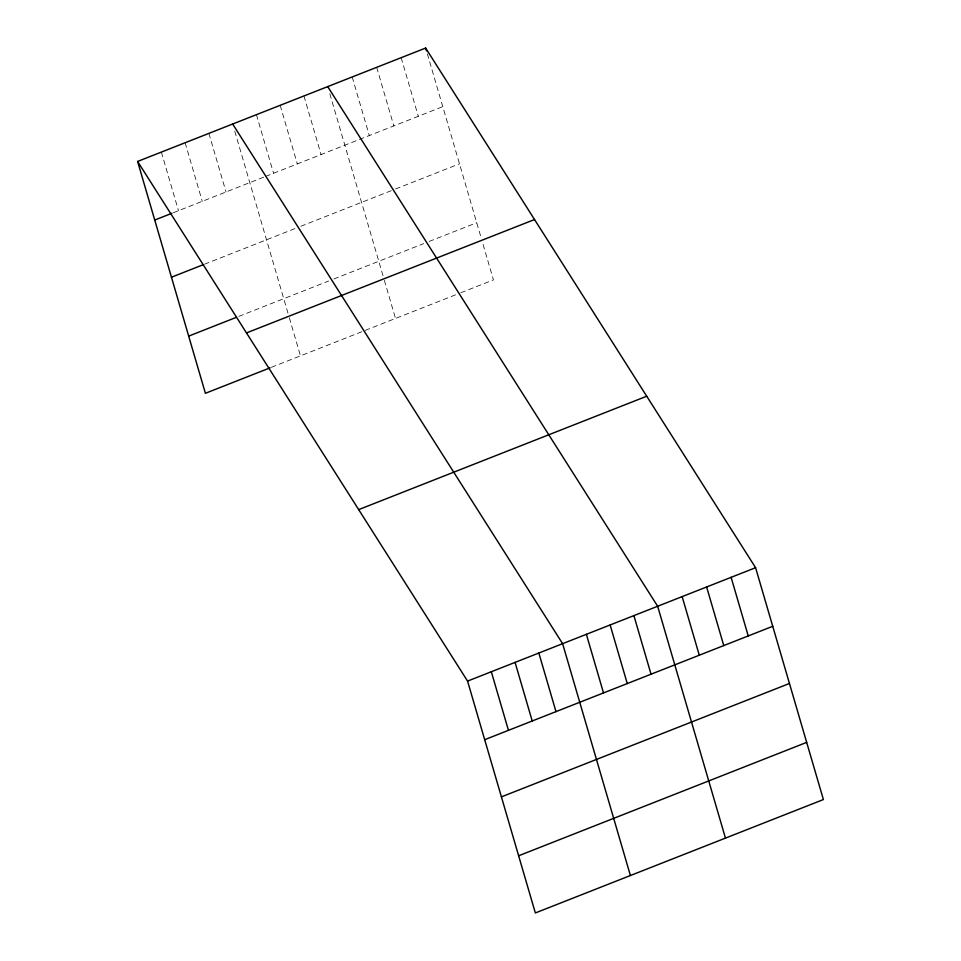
<?xml version="1.0" encoding="UTF-8"?>
<svg xmlns="http://www.w3.org/2000/svg" width="961" height="961" viewBox="0 0 961 961"><rect width="100%" height="100%" fill="white"/><g stroke="black" fill="none" stroke-linecap="round" stroke-linejoin="round"><path stroke-width="0.72" stroke-dasharray="4.8 3.6" d="M173.22 212.765L264.311 176.908M265.632 176.38L442.781 106.647M204.465 264.227L295.556 228.358M300.829 226.279L394.214 189.521M395.572 188.981L459.502 163.814M238.845 316.373L328.626 281.032M333.899 278.954L423.681 243.613M429.123 241.463L476.728 222.724M271.41 367.306L363.823 330.932M365.144 330.404L459.442 293.285M460.8 292.757L493.437 279.903L482.698 243.145M427.321 53.768L481.101 237.703M401.157 57.684L418.299 116.281M376.676 67.33L393.818 125.927M352.194 76.964L369.324 135.561M329.803 93.746L383.163 276.251M384.364 280.336L395.512 318.451M303.952 95.956L321.082 154.553M280.18 105.314L297.321 163.911M256.419 114.671L273.549 173.268M234.748 131.177L288.516 315.04M289.309 317.755L300.457 355.87M208.897 133.387L226.027 191.972M185.125 142.733L202.266 201.329M161.364 152.09L178.494 210.687"/><path stroke-width="1.44" d="M137.603 161.448L425.651 48.05L755.598 567.699L823.397 799.552L535.349 912.95L467.563 681.097L137.603 161.448L205.402 393.301L270.089 367.835M154.733 220.045L171.899 213.282M171.454 277.212L203.143 264.743M188.68 336.122L236.202 317.406M246.484 332.926L534.532 219.54M358.669 509.618L646.717 396.22M467.563 681.097L755.598 567.699M484.692 739.694L772.74 626.296M501.414 796.873L789.449 683.475M518.64 855.77L806.675 742.385M327.713 86.61L657.66 606.259L725.459 838.112M232.658 124.029L562.617 643.678L630.404 875.531M731.117 577.345L748.247 635.942M706.635 586.979L723.765 645.576M682.154 596.625L699.284 655.21M633.9 615.617L651.041 674.214M610.139 624.974L627.269 683.559M425.651 48.05L426.48 50.909M586.378 634.32L603.508 692.917M538.845 653.036L555.987 711.633M515.084 662.393L532.214 720.978M491.323 671.751L508.453 730.336"/></g></svg>
